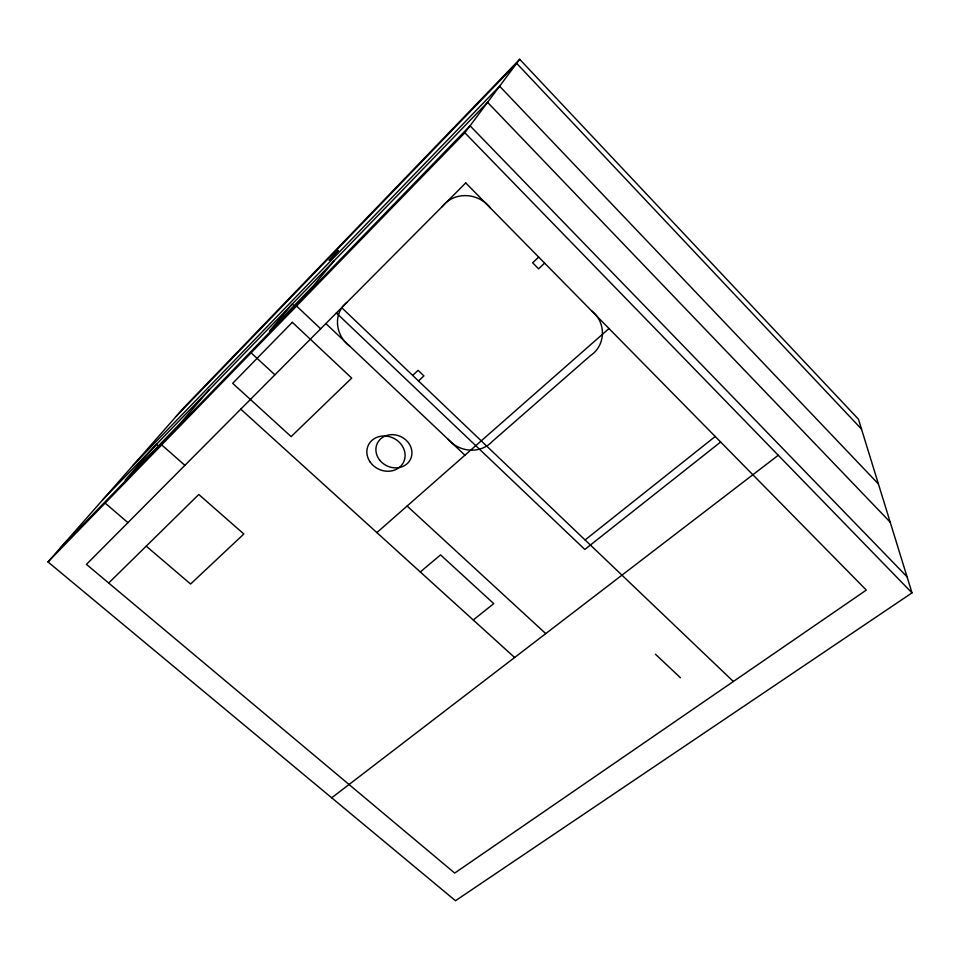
<?xml version="1.0" encoding="UTF-8"?>
<svg xmlns="http://www.w3.org/2000/svg" width="960" height="960" viewBox="0 0 960 960"><rect width="100%" height="100%" fill="white"/><g stroke="black" fill="none" stroke-linecap="round" stroke-linejoin="round"><path stroke-width="1.44" d="M48 561.936L464.856 132.78L519.684 59.28L858.456 419.208L912 592.872L455.484 900.72L48 561.936L184.152 407.328L519.684 59.28M334.116 260.82L313.32 285.852L269.436 331.104L292.236 304.068L294.36 306.084M209.28 389.736L180.3 423.324L125.172 480.156L156.444 444.312L158.604 446.22M347.016 302.304C332.412 313.788 335.568 335.784 349.728 346.14M176.256 416.292L516.66 63.348L861.504 429.084M132.696 465.768L499.608 86.196L878.424 483.984M102.744 499.776L487.572 102.336L890.196 522.156M60.372 547.896L470.064 125.796L907.044 576.78M108.696 583.032L198.792 494.484L243.84 534L190.584 584.028L146.232 546.144M442.044 206.724C454.356 190.956 478.488 192.504 490.344 207.948M412.692 375.42L418.104 370.332L423.912 375.9L418.488 380.964M538.68 257.088L532.632 262.776L538.584 268.8L544.644 263.136M376.884 532.596L608.988 328.548M420.288 571.968L440.556 554.904L493.74 603.624L473.256 619.992M585.084 539.964L715.212 436.5M720.636 442.02L584.808 549.456L336.396 312.984M331.704 797.808L778.272 455.268M105.144 503.112L127.944 522.636M161.688 444.888L184.896 465.348M448.056 439.248C459.24 452.304 480.252 454.404 492.348 441.396L590.376 355.68C606.036 345.288 606.36 322.332 591.66 310.92M240.756 409.164L514.62 657.504M251.1 352.836L274.92 374.808M407.112 506.028L545.76 633.624M655.452 654.24L680.424 677.748M296.556 306.048L320.664 328.8M325.872 323.556L464.916 455.208M341.688 307.656L733.356 681.492M464.856 132.78L912 592.872M338.112 250.884L329.136 260.388L338.1 250.92M292.308 322.296L232.68 383.328L291.144 436.608L351.708 378.108L292.308 322.296M465.72 182.916L86.436 564.372L454.704 873.072L866.316 590.076L465.72 182.916M379.644 460.056A18.396 16.188 25.1 0 0 410.58 459.072A18.396 16.188 25.1 0 0 391.56 434.664A18.396 16.188 25.1 0 0 379.644 460.056M370.044 461.856A19.56 17.172 25.5 0 0 403.128 463.008A19.56 17.172 25.5 0 0 384.78 435.996A19.56 17.172 25.5 0 0 370.044 461.856"/></g></svg>
